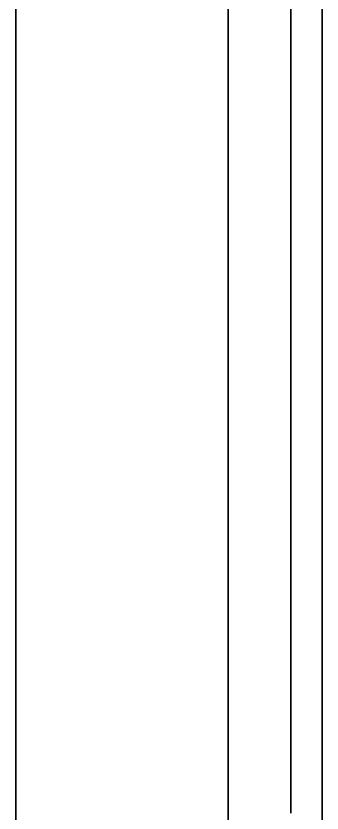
# Model space of a CAD drawing. Header units: inches. Extents: x 885 to 6823, y 710 to 5493.
# Drawn here: x 963.6 to 1064.6, y 2760.3 to 3023.6 of the extents above; entities that cross this region are included whole.
import ezdxf

# ---------------------------------------------------------------- set-up
doc = ezdxf.new("R2010")
doc.units = ezdxf.units.IN
doc.layers.add('1', color=7, linetype='Continuous', true_color=0xffffff)

msp = doc.modelspace()

# ---------------------------------------------------------------- linework, layer by layer
at = {"layer": '1', "color": 7, "linetype": 'Continuous', "lineweight": 35}
for p, q in [((963.64, 2370.86), (963.64, 4018.86)), ((1033.64, 2380.86), (1033.64, 4018.86)), ((1064.64, 4020.26), (1064.64, 2355.06)), ((1064.64, 4020.26), (1064.64, 2355.06)), ((1054.33, 2760.27), (1054.33, 3120.13))]:
    msp.add_line(p, q, dxfattribs=at)

doc.saveas('drawing.dxf')
